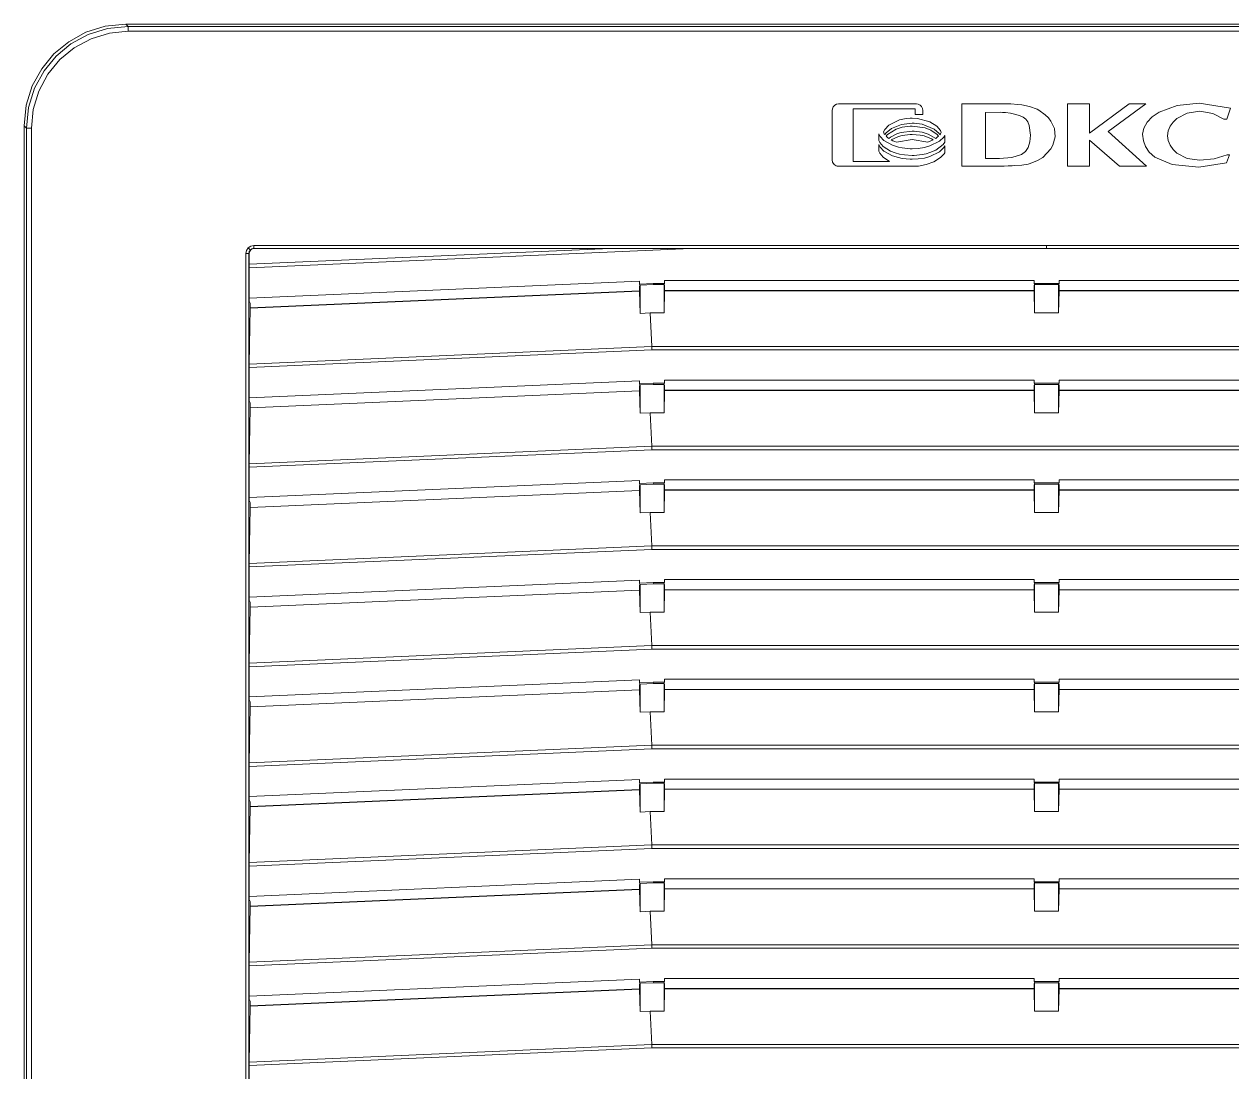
# Model space of a CAD drawing. Header units: millimetres. Extents: x -6000 to 26000, y -6000 to 26000.
# Drawn here: x 102.59 to 119.43, y -3331.39 to -3316.78 of the extents above; entities that cross this region are included whole.
import ezdxf

# ---------------------------------------------------------------- set-up
doc = ezdxf.new("R2010")
doc.units = ezdxf.units.MM
doc.header["$MEASUREMENT"] = 0
doc.layers.add('Чертеж и Рисунок_Ном._пера__7', color=7, linetype='Continuous', lineweight=15)

msp = doc.modelspace()

# ---------------------------------------------------------------- linework, layer by layer
at = {"layer": 'Чертеж и Рисунок_Ном._пера__7', "color": 7, "linetype": 'Continuous', "lineweight": 15}
for p, q in [((104.035, -3316.81), (104.004, -3316.779)), ((129.683, -3316.779), (104.004, -3316.779)), ((104.035, -3316.81), (104.035, -3316.879)), ((129.652, -3316.81), (104.035, -3316.81)), ((129.652, -3316.879), (104.035, -3316.879)), ((113.853, -3317.983), (113.853, -3318.67)), ((115.028, -3317.892), (113.943, -3317.892)), ((114.145, -3317.961), (115.009, -3317.961)), ((114.145, -3318.693), (114.145, -3317.961)), ((115.009, -3317.961), (115.009, -3318.041)), ((115.118, -3318.041), (115.118, -3317.983)), ((116.248, -3317.889), (115.662, -3317.892)), ((115.662, -3317.892), (115.662, -3318.762)), ((117.133, -3317.892), (117.133, -3318.762)), ((117.441, -3317.892), (117.133, -3317.892)), ((117.441, -3318.3), (117.441, -3317.892)), ((117.993, -3317.892), (117.441, -3318.3)), ((117.702, -3318.277), (118.227, -3317.892)), ((118.227, -3317.892), (117.993, -3317.892)), ((119.409, -3317.953), (118.973, -3317.88)), ((119.357, -3318.103), (119.409, -3317.953)), ((115.009, -3318.041), (115.118, -3318.041)), ((116.205, -3318.009), (115.99, -3318.012)), ((115.99, -3318.012), (115.99, -3318.654)), ((119.317, -3318.103), (119.357, -3318.103)), ((102.586, -3318.197), (102.617, -3318.228)), ((102.586, -3343.876), (102.586, -3318.197)), ((102.617, -3318.228), (102.617, -3343.845)), ((102.687, -3318.228), (102.617, -3318.228)), ((102.687, -3318.228), (102.687, -3343.845)), ((114.505, -3318.309), (114.505, -3318.402)), ((115.426, -3318.423), (115.426, -3318.33)), ((118.239, -3318.762), (117.702, -3318.277)), ((114.505, -3318.457), (114.505, -3318.553)), ((114.753, -3318.426), (114.97, -3318.388)), ((114.97, -3318.388), (115.186, -3318.426)), ((115.186, -3318.426), (115.264, -3318.394)), ((115.426, -3318.574), (115.426, -3318.478)), ((117.444, -3318.396), (117.861, -3318.762)), ((117.444, -3318.762), (117.444, -3318.396)), ((115.99, -3318.654), (116.186, -3318.651)), ((119.354, -3318.712), (119.393, -3318.601)), ((119.393, -3318.601), (119.36, -3318.601)), ((113.943, -3318.762), (115.028, -3318.762)), ((114.654, -3318.694), (114.145, -3318.693)), ((115.662, -3318.762), (116.218, -3318.758)), ((116.218, -3318.758), (116.223, -3318.758)), ((117.133, -3318.762), (117.444, -3318.762)), ((117.861, -3318.762), (118.239, -3318.762)), ((118.969, -3318.773), (119.354, -3318.712)), ((105.679, -3342.095), (105.679, -3319.978)), ((105.72, -3319.978), (105.679, -3319.978)), ((105.72, -3342.095), (105.72, -3319.978)), ((105.72, -3319.978), (105.725, -3319.978)), ((111.885, -3319.909), (105.722, -3320.178)), ((110.758, -3319.909), (105.722, -3320.129)), ((105.725, -3319.978), (105.722, -3320.129)), ((105.79, -3319.867), (116.844, -3319.867)), ((105.79, -3319.909), (105.79, -3319.867)), ((116.844, -3319.909), (105.79, -3319.909)), ((116.844, -3319.867), (127.898, -3319.867)), ((116.844, -3319.867), (116.844, -3319.909)), ((116.844, -3319.909), (127.898, -3319.909)), ((105.722, -3320.178), (105.722, -3320.6)), ((105.722, -3320.6), (111.169, -3320.362)), ((111.169, -3320.362), (111.169, -3320.404)), ((111.516, -3320.354), (116.67, -3320.354)), ((111.516, -3320.396), (111.516, -3320.354)), ((116.67, -3320.354), (116.67, -3320.396)), ((117.018, -3320.354), (122.171, -3320.354)), ((117.018, -3320.354), (117.018, -3320.396)), ((105.736, -3320.74), (111.169, -3320.503)), ((111.169, -3320.501), (105.737, -3320.738)), ((111.169, -3320.404), (111.359, -3320.396)), ((111.169, -3320.404), (111.173, -3320.423)), ((111.169, -3320.433), (111.173, -3320.423)), ((111.169, -3320.501), (111.169, -3320.433)), ((111.169, -3320.503), (111.169, -3320.501)), ((111.169, -3320.503), (111.175, -3320.814)), ((111.175, -3320.421), (111.173, -3320.423)), ((111.36, -3320.413), (111.175, -3320.421)), ((111.175, -3320.421), (111.175, -3320.814)), ((111.359, -3320.396), (111.516, -3320.396)), ((111.36, -3320.413), (111.359, -3320.396)), ((111.508, -3320.413), (111.36, -3320.413)), ((111.508, -3320.413), (111.516, -3320.396)), ((111.508, -3320.413), (111.51, -3320.413)), ((111.51, -3320.808), (111.51, -3320.413)), ((111.51, -3320.413), (111.516, -3320.425)), ((111.516, -3320.497), (111.51, -3320.808)), ((111.516, -3320.425), (111.516, -3320.495)), ((111.516, -3320.495), (111.516, -3320.497)), ((111.516, -3320.495), (116.67, -3320.495)), ((116.671, -3320.497), (111.516, -3320.497)), ((116.67, -3320.396), (117.018, -3320.396)), ((116.67, -3320.396), (116.678, -3320.413)), ((116.67, -3320.425), (116.676, -3320.413)), ((116.67, -3320.495), (116.67, -3320.425)), ((116.671, -3320.497), (116.67, -3320.495)), ((116.676, -3320.808), (116.671, -3320.497)), ((116.676, -3320.413), (116.676, -3320.808)), ((116.678, -3320.413), (116.676, -3320.413)), ((116.678, -3320.413), (117.009, -3320.413)), ((117.009, -3320.413), (117.018, -3320.396)), ((117.009, -3320.413), (117.012, -3320.413)), ((117.012, -3320.808), (117.012, -3320.413)), ((117.018, -3320.425), (117.012, -3320.413)), ((117.017, -3320.497), (117.012, -3320.808)), ((122.172, -3320.497), (117.017, -3320.497)), ((117.018, -3320.425), (117.018, -3320.495)), ((117.018, -3320.495), (117.018, -3320.495)), ((117.018, -3320.495), (122.171, -3320.495)), ((105.722, -3320.6), (105.722, -3320.642)), ((105.722, -3320.642), (105.737, -3320.67)), ((105.737, -3320.67), (105.737, -3320.738)), ((105.736, -3320.74), (105.722, -3321.52)), ((105.737, -3320.738), (105.736, -3320.74)), ((111.317, -3320.808), (111.175, -3320.814)), ((111.317, -3320.808), (111.337, -3321.274)), ((111.51, -3320.808), (111.317, -3320.808)), ((117.012, -3320.808), (116.676, -3320.808)), ((111.337, -3321.274), (105.722, -3321.52)), ((111.338, -3321.324), (105.722, -3321.569)), ((122.351, -3321.274), (111.337, -3321.274)), ((122.35, -3321.324), (111.338, -3321.324)), ((105.722, -3321.569), (105.722, -3321.991)), ((105.722, -3321.991), (111.169, -3321.753)), ((111.169, -3321.753), (111.169, -3321.795)), ((111.169, -3321.795), (111.359, -3321.787)), ((111.169, -3321.795), (111.173, -3321.814)), ((111.169, -3321.824), (111.173, -3321.814)), ((111.169, -3321.892), (111.169, -3321.824)), ((111.175, -3321.812), (111.173, -3321.814)), ((111.36, -3321.804), (111.175, -3321.812)), ((111.175, -3321.812), (111.175, -3322.205)), ((111.359, -3321.787), (111.516, -3321.787)), ((111.36, -3321.804), (111.359, -3321.787)), ((111.508, -3321.804), (111.36, -3321.804)), ((111.508, -3321.804), (111.516, -3321.787)), ((111.508, -3321.804), (111.51, -3321.804)), ((111.51, -3322.199), (111.51, -3321.804)), ((111.51, -3321.804), (111.516, -3321.816)), ((111.516, -3321.745), (116.67, -3321.745)), ((111.516, -3321.787), (111.516, -3321.745)), ((111.516, -3321.816), (111.516, -3321.886)), ((116.67, -3321.745), (116.67, -3321.787)), ((116.67, -3321.787), (117.018, -3321.787)), ((116.67, -3321.787), (116.678, -3321.804)), ((116.67, -3321.816), (116.676, -3321.804)), ((116.67, -3321.886), (116.67, -3321.816)), ((116.676, -3321.804), (116.676, -3322.199)), ((116.678, -3321.804), (116.676, -3321.804)), ((116.678, -3321.804), (117.009, -3321.804)), ((117.009, -3321.804), (117.018, -3321.787)), ((117.009, -3321.804), (117.012, -3321.804)), ((117.018, -3321.816), (117.012, -3321.804)), ((117.012, -3322.199), (117.012, -3321.804)), ((117.018, -3321.745), (122.171, -3321.745)), ((117.018, -3321.745), (117.018, -3321.787)), ((117.018, -3321.816), (117.018, -3321.886)), ((105.722, -3321.991), (105.722, -3322.033)), ((105.722, -3322.033), (105.737, -3322.061)), ((105.736, -3322.131), (111.169, -3321.894)), ((111.169, -3321.892), (105.737, -3322.129)), ((111.169, -3321.894), (111.169, -3321.892)), ((111.169, -3321.894), (111.175, -3322.205)), ((111.516, -3321.888), (111.51, -3322.199)), ((111.516, -3321.886), (111.516, -3321.888)), ((111.516, -3321.886), (116.67, -3321.886)), ((116.671, -3321.888), (111.516, -3321.888)), ((116.671, -3321.888), (116.67, -3321.886)), ((116.676, -3322.199), (116.671, -3321.888)), ((117.017, -3321.888), (117.012, -3322.199)), ((122.172, -3321.888), (117.017, -3321.888)), ((117.018, -3321.886), (117.018, -3321.886)), ((117.018, -3321.886), (122.171, -3321.886)), ((105.736, -3322.131), (105.722, -3322.911)), ((105.737, -3322.129), (105.736, -3322.131)), ((105.737, -3322.061), (105.737, -3322.129)), ((111.317, -3322.199), (111.175, -3322.205)), ((111.317, -3322.199), (111.337, -3322.665)), ((111.51, -3322.199), (111.317, -3322.199)), ((117.012, -3322.199), (116.676, -3322.199)), ((111.337, -3322.665), (105.722, -3322.911)), ((111.338, -3322.715), (105.722, -3322.96)), ((111.337, -3322.665), (122.351, -3322.665)), ((122.35, -3322.715), (111.338, -3322.715)), ((105.722, -3322.96), (105.722, -3323.382)), ((105.722, -3323.382), (111.169, -3323.144)), ((111.169, -3323.144), (111.169, -3323.186)), ((111.169, -3323.186), (111.359, -3323.178)), ((111.169, -3323.186), (111.173, -3323.205)), ((111.169, -3323.215), (111.173, -3323.205)), ((111.169, -3323.283), (111.169, -3323.215)), ((111.175, -3323.203), (111.173, -3323.205)), ((111.36, -3323.195), (111.175, -3323.203)), ((111.175, -3323.203), (111.175, -3323.596)), ((111.359, -3323.178), (111.516, -3323.178)), ((111.36, -3323.195), (111.359, -3323.178)), ((111.508, -3323.195), (111.36, -3323.195)), ((111.508, -3323.195), (111.516, -3323.178)), ((111.508, -3323.195), (111.51, -3323.195)), ((111.51, -3323.59), (111.51, -3323.195)), ((111.51, -3323.195), (111.516, -3323.207)), ((111.516, -3323.136), (116.67, -3323.136)), ((111.516, -3323.178), (111.516, -3323.136)), ((111.516, -3323.207), (111.516, -3323.277)), ((116.67, -3323.136), (116.67, -3323.178)), ((116.67, -3323.178), (117.018, -3323.178)), ((116.67, -3323.178), (116.678, -3323.195)), ((116.67, -3323.207), (116.676, -3323.195)), ((116.67, -3323.277), (116.67, -3323.207)), ((116.676, -3323.195), (116.676, -3323.59)), ((116.678, -3323.195), (116.676, -3323.195)), ((116.678, -3323.195), (117.009, -3323.195)), ((117.009, -3323.195), (117.018, -3323.178)), ((117.009, -3323.195), (117.012, -3323.195)), ((117.012, -3323.59), (117.012, -3323.195)), ((117.018, -3323.207), (117.012, -3323.195)), ((117.018, -3323.136), (122.171, -3323.136)), ((117.018, -3323.136), (117.018, -3323.178)), ((117.018, -3323.207), (117.018, -3323.277)), ((105.722, -3323.382), (105.722, -3323.424)), ((105.736, -3323.522), (111.169, -3323.285)), ((111.169, -3323.283), (105.737, -3323.52)), ((111.169, -3323.285), (111.169, -3323.283)), ((111.169, -3323.285), (111.175, -3323.596)), ((111.516, -3323.279), (111.51, -3323.59)), ((111.516, -3323.277), (111.516, -3323.279)), ((111.516, -3323.277), (116.67, -3323.277)), ((116.671, -3323.279), (111.516, -3323.279)), ((116.671, -3323.279), (116.67, -3323.277)), ((116.676, -3323.59), (116.671, -3323.279)), ((117.017, -3323.279), (117.012, -3323.59)), ((122.172, -3323.279), (117.017, -3323.279)), ((117.018, -3323.277), (117.018, -3323.277)), ((117.018, -3323.277), (122.171, -3323.277)), ((105.722, -3323.424), (105.737, -3323.452)), ((105.736, -3323.522), (105.722, -3324.302)), ((105.737, -3323.52), (105.736, -3323.522)), ((105.737, -3323.452), (105.737, -3323.52)), ((111.317, -3323.59), (111.175, -3323.596)), ((111.317, -3323.59), (111.337, -3324.056)), ((111.51, -3323.59), (111.317, -3323.59)), ((117.012, -3323.59), (116.676, -3323.59)), ((111.337, -3324.056), (105.722, -3324.302)), ((122.351, -3324.056), (111.337, -3324.056)), ((111.338, -3324.106), (105.722, -3324.351)), ((122.35, -3324.106), (111.338, -3324.106)), ((105.722, -3324.351), (105.722, -3324.773)), ((105.722, -3324.773), (111.169, -3324.535)), ((111.169, -3324.535), (111.169, -3324.577)), ((111.169, -3324.577), (111.359, -3324.569)), ((111.359, -3324.569), (111.516, -3324.569)), ((111.36, -3324.586), (111.359, -3324.569)), ((111.508, -3324.586), (111.516, -3324.569)), ((111.516, -3324.527), (116.67, -3324.527)), ((111.516, -3324.569), (111.516, -3324.527)), ((116.67, -3324.527), (116.67, -3324.569)), ((116.67, -3324.569), (117.018, -3324.569)), ((116.67, -3324.569), (116.678, -3324.586)), ((117.009, -3324.586), (117.018, -3324.569)), ((117.018, -3324.527), (122.171, -3324.527)), ((117.018, -3324.527), (117.018, -3324.569)), ((105.736, -3324.913), (111.169, -3324.676)), ((111.169, -3324.674), (105.737, -3324.911)), ((111.169, -3324.577), (111.173, -3324.596)), ((111.169, -3324.606), (111.173, -3324.596)), ((111.169, -3324.674), (111.169, -3324.606)), ((111.169, -3324.676), (111.169, -3324.674)), ((111.169, -3324.676), (111.175, -3324.987)), ((111.175, -3324.594), (111.173, -3324.596)), ((111.36, -3324.586), (111.175, -3324.594)), ((111.175, -3324.594), (111.175, -3324.987)), ((111.508, -3324.586), (111.36, -3324.586)), ((111.508, -3324.586), (111.51, -3324.586)), ((111.51, -3324.981), (111.51, -3324.586)), ((111.51, -3324.586), (111.516, -3324.598)), ((111.516, -3324.67), (111.51, -3324.981)), ((111.516, -3324.598), (111.516, -3324.668)), ((111.516, -3324.668), (111.516, -3324.67)), ((111.516, -3324.668), (116.67, -3324.668)), ((116.671, -3324.67), (111.516, -3324.67)), ((116.67, -3324.598), (116.676, -3324.586)), ((116.67, -3324.668), (116.67, -3324.598)), ((116.671, -3324.67), (116.67, -3324.668)), ((116.676, -3324.981), (116.671, -3324.67)), ((116.676, -3324.586), (116.676, -3324.981)), ((116.678, -3324.586), (116.676, -3324.586)), ((116.678, -3324.586), (117.009, -3324.586)), ((117.009, -3324.586), (117.012, -3324.586)), ((117.012, -3324.981), (117.012, -3324.586)), ((117.018, -3324.598), (117.012, -3324.586)), ((117.017, -3324.67), (117.012, -3324.981)), ((122.172, -3324.67), (117.017, -3324.67)), ((117.018, -3324.598), (117.018, -3324.668)), ((117.018, -3324.668), (117.018, -3324.668)), ((117.018, -3324.668), (122.171, -3324.668)), ((105.722, -3324.773), (105.722, -3324.815)), ((105.722, -3324.815), (105.737, -3324.843)), ((105.737, -3324.843), (105.737, -3324.911)), ((105.736, -3324.913), (105.722, -3325.693)), ((105.737, -3324.911), (105.736, -3324.913)), ((111.317, -3324.981), (111.175, -3324.987)), ((111.317, -3324.981), (111.337, -3325.447)), ((111.51, -3324.981), (111.317, -3324.981)), ((117.012, -3324.981), (116.676, -3324.981)), ((111.337, -3325.447), (105.722, -3325.693)), ((111.338, -3325.497), (105.722, -3325.742)), ((122.351, -3325.447), (111.337, -3325.447)), ((122.35, -3325.497), (111.338, -3325.497)), ((105.722, -3325.742), (105.722, -3326.164)), ((111.516, -3325.918), (116.67, -3325.918)), ((111.516, -3325.96), (111.516, -3325.918)), ((116.67, -3325.918), (116.67, -3325.96)), ((117.018, -3325.918), (122.171, -3325.918)), ((117.018, -3325.918), (117.018, -3325.96)), ((105.722, -3326.164), (111.169, -3325.926)), ((105.736, -3326.304), (111.169, -3326.067)), ((111.169, -3326.065), (105.737, -3326.302)), ((111.169, -3325.926), (111.169, -3325.968)), ((111.169, -3325.968), (111.359, -3325.96)), ((111.169, -3325.968), (111.173, -3325.987)), ((111.169, -3325.997), (111.173, -3325.987)), ((111.169, -3326.065), (111.169, -3325.997)), ((111.169, -3326.067), (111.169, -3326.065)), ((111.169, -3326.067), (111.175, -3326.378)), ((111.175, -3325.985), (111.173, -3325.987)), ((111.36, -3325.977), (111.175, -3325.985)), ((111.175, -3325.985), (111.175, -3326.378)), ((111.359, -3325.96), (111.516, -3325.96)), ((111.36, -3325.977), (111.359, -3325.96)), ((111.508, -3325.977), (111.36, -3325.977)), ((111.508, -3325.977), (111.516, -3325.96)), ((111.508, -3325.977), (111.51, -3325.977)), ((111.51, -3326.372), (111.51, -3325.977)), ((111.51, -3325.977), (111.516, -3325.989)), ((111.516, -3326.061), (111.51, -3326.372)), ((111.516, -3325.989), (111.516, -3326.059)), ((111.516, -3326.059), (111.516, -3326.061)), ((111.516, -3326.059), (116.67, -3326.059)), ((116.671, -3326.061), (111.516, -3326.061)), ((116.67, -3325.96), (117.018, -3325.96)), ((116.67, -3325.96), (116.678, -3325.977)), ((116.67, -3325.989), (116.676, -3325.977)), ((116.67, -3326.059), (116.67, -3325.989)), ((116.671, -3326.061), (116.67, -3326.059)), ((116.676, -3326.372), (116.671, -3326.061)), ((116.676, -3325.977), (116.676, -3326.372)), ((116.678, -3325.977), (116.676, -3325.977)), ((116.678, -3325.977), (117.009, -3325.977)), ((117.009, -3325.977), (117.018, -3325.96)), ((117.009, -3325.977), (117.012, -3325.977)), ((117.012, -3326.372), (117.012, -3325.977)), ((117.018, -3325.989), (117.012, -3325.977)), ((117.017, -3326.061), (117.012, -3326.372)), ((122.172, -3326.061), (117.017, -3326.061)), ((117.018, -3325.989), (117.018, -3326.059)), ((117.018, -3326.059), (117.018, -3326.059)), ((117.018, -3326.059), (122.171, -3326.059)), ((105.722, -3326.164), (105.722, -3326.206)), ((105.722, -3326.206), (105.737, -3326.234)), ((105.737, -3326.234), (105.737, -3326.302)), ((105.736, -3326.304), (105.722, -3327.084)), ((105.737, -3326.302), (105.736, -3326.304)), ((111.317, -3326.372), (111.175, -3326.378)), ((111.317, -3326.372), (111.337, -3326.838)), ((111.51, -3326.372), (111.317, -3326.372)), ((117.012, -3326.372), (116.676, -3326.372)), ((111.337, -3326.838), (105.722, -3327.084)), ((111.338, -3326.888), (105.722, -3327.133)), ((122.351, -3326.838), (111.337, -3326.838)), ((122.35, -3326.888), (111.338, -3326.888)), ((105.722, -3327.133), (105.722, -3327.555)), ((105.722, -3327.555), (111.169, -3327.317)), ((111.169, -3327.317), (111.169, -3327.359)), ((111.169, -3327.359), (111.359, -3327.351)), ((111.169, -3327.359), (111.173, -3327.378)), ((111.169, -3327.388), (111.173, -3327.378)), ((111.169, -3327.456), (111.169, -3327.388)), ((111.175, -3327.376), (111.173, -3327.378)), ((111.36, -3327.368), (111.175, -3327.376)), ((111.175, -3327.376), (111.175, -3327.769)), ((111.359, -3327.351), (111.516, -3327.351)), ((111.36, -3327.368), (111.359, -3327.351)), ((111.508, -3327.368), (111.36, -3327.368)), ((111.508, -3327.368), (111.516, -3327.351)), ((111.508, -3327.368), (111.51, -3327.368)), ((111.51, -3327.763), (111.51, -3327.368)), ((111.51, -3327.368), (111.516, -3327.38)), ((111.516, -3327.309), (116.67, -3327.309)), ((111.516, -3327.351), (111.516, -3327.309)), ((111.516, -3327.38), (111.516, -3327.45)), ((116.67, -3327.309), (116.67, -3327.351)), ((116.67, -3327.351), (117.018, -3327.351)), ((116.67, -3327.351), (116.678, -3327.368)), ((116.67, -3327.38), (116.676, -3327.368)), ((116.67, -3327.45), (116.67, -3327.38)), ((116.676, -3327.368), (116.676, -3327.763)), ((116.678, -3327.368), (116.676, -3327.368)), ((116.678, -3327.368), (117.009, -3327.368)), ((117.009, -3327.368), (117.018, -3327.351)), ((117.009, -3327.368), (117.012, -3327.368)), ((117.012, -3327.763), (117.012, -3327.368)), ((117.018, -3327.38), (117.012, -3327.368)), ((117.018, -3327.309), (122.171, -3327.309)), ((117.018, -3327.309), (117.018, -3327.351)), ((117.018, -3327.38), (117.018, -3327.45)), ((105.722, -3327.555), (105.722, -3327.597)), ((105.722, -3327.597), (105.737, -3327.625)), ((105.736, -3327.695), (111.169, -3327.458)), ((111.169, -3327.456), (105.737, -3327.693)), ((111.169, -3327.458), (111.169, -3327.456)), ((111.169, -3327.458), (111.175, -3327.769)), ((111.516, -3327.452), (111.51, -3327.763)), ((111.516, -3327.45), (111.516, -3327.452)), ((111.516, -3327.45), (116.67, -3327.45)), ((116.671, -3327.452), (111.516, -3327.452)), ((116.671, -3327.452), (116.67, -3327.45)), ((116.676, -3327.763), (116.671, -3327.452)), ((117.017, -3327.452), (117.012, -3327.763)), ((122.172, -3327.452), (117.017, -3327.452)), ((117.018, -3327.45), (117.018, -3327.45)), ((117.018, -3327.45), (122.171, -3327.45)), ((105.736, -3327.695), (105.722, -3328.475)), ((105.737, -3327.693), (105.736, -3327.695)), ((105.737, -3327.625), (105.737, -3327.693)), ((111.317, -3327.763), (111.175, -3327.769)), ((111.317, -3327.763), (111.337, -3328.229)), ((111.51, -3327.763), (111.317, -3327.763)), ((117.012, -3327.763), (116.676, -3327.763)), ((111.337, -3328.229), (105.722, -3328.475)), ((122.351, -3328.229), (111.337, -3328.229)), ((111.338, -3328.279), (105.722, -3328.524)), ((122.35, -3328.279), (111.338, -3328.279)), ((105.722, -3328.524), (105.722, -3328.946)), ((105.722, -3328.946), (111.169, -3328.708)), ((111.169, -3328.708), (111.169, -3328.75)), ((111.169, -3328.75), (111.359, -3328.742)), ((111.169, -3328.75), (111.173, -3328.769)), ((111.169, -3328.779), (111.173, -3328.769)), ((111.169, -3328.847), (111.169, -3328.779)), ((111.175, -3328.767), (111.173, -3328.769)), ((111.36, -3328.759), (111.175, -3328.767)), ((111.175, -3328.767), (111.175, -3329.16)), ((111.359, -3328.742), (111.516, -3328.742)), ((111.36, -3328.759), (111.359, -3328.742)), ((111.508, -3328.759), (111.36, -3328.759)), ((111.508, -3328.759), (111.516, -3328.742)), ((111.508, -3328.759), (111.51, -3328.759)), ((111.51, -3329.154), (111.51, -3328.759)), ((111.51, -3328.759), (111.516, -3328.771)), ((111.516, -3328.7), (116.67, -3328.7)), ((111.516, -3328.742), (111.516, -3328.7)), ((111.516, -3328.771), (111.516, -3328.841)), ((116.67, -3328.7), (116.67, -3328.742)), ((116.67, -3328.742), (117.018, -3328.742)), ((116.67, -3328.742), (116.678, -3328.759)), ((116.67, -3328.771), (116.676, -3328.759)), ((116.67, -3328.841), (116.67, -3328.771)), ((116.676, -3328.759), (116.676, -3329.154)), ((116.678, -3328.759), (116.676, -3328.759)), ((116.678, -3328.759), (117.009, -3328.759)), ((117.009, -3328.759), (117.018, -3328.742)), ((117.009, -3328.759), (117.012, -3328.759)), ((117.012, -3329.154), (117.012, -3328.759)), ((117.018, -3328.771), (117.012, -3328.759)), ((117.018, -3328.7), (122.171, -3328.7)), ((117.018, -3328.7), (117.018, -3328.742)), ((117.018, -3328.771), (117.018, -3328.841)), ((105.722, -3328.946), (105.722, -3328.988)), ((105.736, -3329.086), (111.169, -3328.849)), ((111.169, -3328.847), (105.737, -3329.084)), ((111.169, -3328.849), (111.169, -3328.847)), ((111.169, -3328.849), (111.175, -3329.16)), ((111.516, -3328.843), (111.51, -3329.154)), ((111.516, -3328.841), (111.516, -3328.843)), ((111.516, -3328.841), (116.67, -3328.841)), ((116.671, -3328.843), (111.516, -3328.843)), ((116.671, -3328.843), (116.67, -3328.841)), ((116.676, -3329.154), (116.671, -3328.843)), ((117.017, -3328.843), (117.012, -3329.154)), ((122.172, -3328.843), (117.017, -3328.843)), ((117.018, -3328.841), (117.018, -3328.841)), ((117.018, -3328.841), (122.171, -3328.841)), ((105.722, -3328.988), (105.737, -3329.016)), ((105.736, -3329.086), (105.722, -3329.866)), ((105.737, -3329.084), (105.736, -3329.086)), ((105.737, -3329.016), (105.737, -3329.084)), ((111.317, -3329.154), (111.175, -3329.16)), ((111.317, -3329.154), (111.337, -3329.62)), ((111.51, -3329.154), (111.317, -3329.154)), ((117.012, -3329.154), (116.676, -3329.154)), ((111.337, -3329.62), (105.722, -3329.866)), ((122.351, -3329.62), (111.337, -3329.62)), ((111.338, -3329.67), (105.722, -3329.915)), ((122.35, -3329.67), (111.338, -3329.67)), ((105.722, -3329.915), (105.722, -3330.337)), ((105.722, -3330.337), (111.169, -3330.099)), ((111.169, -3330.099), (111.169, -3330.141)), ((111.516, -3330.091), (116.67, -3330.091)), ((111.516, -3330.133), (111.516, -3330.091)), ((116.67, -3330.091), (116.67, -3330.133)), ((117.018, -3330.091), (122.171, -3330.091)), ((117.018, -3330.091), (117.018, -3330.133)), ((105.736, -3330.477), (111.169, -3330.24)), ((111.169, -3330.238), (105.737, -3330.475)), ((111.169, -3330.141), (111.359, -3330.133)), ((111.169, -3330.141), (111.173, -3330.16)), ((111.169, -3330.17), (111.173, -3330.16)), ((111.169, -3330.238), (111.169, -3330.17)), ((111.169, -3330.24), (111.169, -3330.238)), ((111.169, -3330.24), (111.175, -3330.551)), ((111.175, -3330.158), (111.173, -3330.16)), ((111.36, -3330.15), (111.175, -3330.158)), ((111.175, -3330.158), (111.175, -3330.551)), ((111.359, -3330.133), (111.516, -3330.133)), ((111.36, -3330.15), (111.359, -3330.133)), ((111.508, -3330.15), (111.36, -3330.15)), ((111.508, -3330.15), (111.516, -3330.133)), ((111.508, -3330.15), (111.51, -3330.15)), ((111.51, -3330.545), (111.51, -3330.15)), ((111.51, -3330.15), (111.516, -3330.162)), ((111.516, -3330.234), (111.51, -3330.545)), ((111.516, -3330.162), (111.516, -3330.232)), ((111.516, -3330.232), (111.516, -3330.234)), ((111.516, -3330.232), (116.67, -3330.232)), ((116.671, -3330.234), (111.516, -3330.234)), ((116.67, -3330.133), (117.018, -3330.133)), ((116.67, -3330.133), (116.678, -3330.15)), ((116.67, -3330.162), (116.676, -3330.15)), ((116.67, -3330.232), (116.67, -3330.162)), ((116.671, -3330.234), (116.67, -3330.232)), ((116.676, -3330.545), (116.671, -3330.234)), ((116.676, -3330.15), (116.676, -3330.545)), ((116.678, -3330.15), (116.676, -3330.15)), ((116.678, -3330.15), (117.009, -3330.15)), ((117.009, -3330.15), (117.018, -3330.133)), ((117.009, -3330.15), (117.012, -3330.15)), ((117.012, -3330.545), (117.012, -3330.15)), ((117.018, -3330.162), (117.012, -3330.15)), ((117.017, -3330.234), (117.012, -3330.545)), ((122.172, -3330.234), (117.017, -3330.234)), ((117.018, -3330.162), (117.018, -3330.232)), ((117.018, -3330.232), (117.018, -3330.232)), ((117.018, -3330.232), (122.171, -3330.232)), ((105.722, -3330.337), (105.722, -3330.379)), ((105.722, -3330.379), (105.737, -3330.407)), ((105.737, -3330.407), (105.737, -3330.475)), ((105.736, -3330.477), (105.722, -3331.257)), ((105.737, -3330.475), (105.736, -3330.477)), ((111.317, -3330.545), (111.175, -3330.551)), ((111.317, -3330.545), (111.337, -3331.011)), ((111.51, -3330.545), (111.317, -3330.545)), ((117.012, -3330.545), (116.676, -3330.545)), ((111.337, -3331.011), (105.722, -3331.257)), ((111.338, -3331.061), (105.722, -3331.306)), ((122.351, -3331.011), (111.337, -3331.011)), ((122.35, -3331.061), (111.338, -3331.061)), ((105.722, -3331.306), (105.722, -3331.728))]:
    msp.add_line(p, q, dxfattribs=at)
at = {"layer": 'Чертеж и Рисунок_Ном._пера__7', "color": 7, "linetype": 'Continuous', "lineweight": 15, "flags": 128}
for points in [[(104.004, -3316.779), (103.716, -3316.808), (103.448, -3316.893), (103.207, -3317.024), (103.001, -3317.194), (102.831, -3317.4), (102.7, -3317.64), (102.616, -3317.909), (102.586, -3318.197)], [(102.617, -3318.228), (102.647, -3317.94), (102.731, -3317.671), (102.863, -3317.431), (103.032, -3317.225), (103.238, -3317.055), (103.479, -3316.924), (103.747, -3316.839), (104.035, -3316.81)], [(104.035, -3316.879), (103.775, -3316.905), (103.519, -3316.982), (103.284, -3317.108), (103.082, -3317.274), (102.915, -3317.477), (102.789, -3317.712), (102.712, -3317.968), (102.687, -3318.228)], [(113.943, -3317.892), (113.915, -3317.896), (113.89, -3317.909), (113.869, -3317.931), (113.856, -3317.959), (113.853, -3317.983)], [(115.118, -3317.983), (115.114, -3317.955), (115.101, -3317.93), (115.079, -3317.908), (115.052, -3317.895), (115.028, -3317.892)], [(116.736, -3317.979), (116.712, -3317.965), (116.606, -3317.927), (116.497, -3317.905), (116.442, -3317.898), (116.345, -3317.891), (116.248, -3317.889)], [(116.586, -3318.73), (116.613, -3318.723), (116.717, -3318.682), (116.791, -3318.637), (116.904, -3318.52), (116.933, -3318.467), (116.964, -3318.35), (116.952, -3318.233), (116.905, -3318.134), (116.869, -3318.086), (116.826, -3318.044), (116.736, -3317.979)], [(118.973, -3317.88), (118.666, -3317.915), (118.415, -3318.008), (118.318, -3318.073), (118.245, -3318.146), (118.199, -3318.228), (118.183, -3318.315)], [(118.53, -3318.336), (118.539, -3318.268), (118.565, -3318.203), (118.607, -3318.146), (118.662, -3318.095), (118.805, -3318.021), (118.981, -3317.994)], [(118.981, -3317.994), (119.164, -3318.024), (119.317, -3318.103)], [(114.97, -3318.089), (114.942, -3318.09), (114.887, -3318.094), (114.791, -3318.115), (114.644, -3318.188), (114.588, -3318.248), (114.57, -3318.282)], [(114.589, -3318.318), (114.606, -3318.296), (114.68, -3318.234), (114.822, -3318.177), (114.97, -3318.16)], [(115.374, -3318.289), (115.362, -3318.264), (115.314, -3318.204), (115.216, -3318.14), (115.042, -3318.093), (114.97, -3318.089)], [(114.97, -3318.16), (114.998, -3318.16), (115.109, -3318.175), (115.274, -3318.243), (115.344, -3318.306), (115.354, -3318.321)], [(116.339, -3318.021), (116.271, -3318.013), (116.229, -3318.01), (116.205, -3318.009)], [(116.619, -3318.326), (116.603, -3318.191), (116.583, -3318.143), (116.553, -3318.105), (116.516, -3318.077), (116.466, -3318.054), (116.339, -3318.021)], [(114.97, -3318.516), (114.942, -3318.516), (114.831, -3318.505), (114.777, -3318.494), (114.695, -3318.468), (114.576, -3318.402), (114.525, -3318.347), (114.505, -3318.309)], [(114.57, -3318.282), (114.575, -3318.295), (114.581, -3318.307), (114.589, -3318.318)], [(114.97, -3318.201), (114.942, -3318.202), (114.832, -3318.216), (114.748, -3318.242), (114.623, -3318.319), (114.605, -3318.339)], [(114.605, -3318.339), (114.614, -3318.349), (114.624, -3318.359), (114.642, -3318.373)], [(114.642, -3318.373), (114.665, -3318.356), (114.765, -3318.306), (114.818, -3318.29), (114.97, -3318.272)], [(114.97, -3318.317), (114.942, -3318.318), (114.832, -3318.332), (114.778, -3318.347), (114.676, -3318.394)], [(115.337, -3318.34), (115.318, -3318.32), (115.229, -3318.258), (115.15, -3318.227), (114.97, -3318.201)], [(114.97, -3318.272), (114.998, -3318.273), (115.109, -3318.287), (115.193, -3318.313), (115.298, -3318.373)], [(115.264, -3318.394), (115.24, -3318.38), (115.136, -3318.339), (115.081, -3318.326), (114.97, -3318.317)], [(115.426, -3318.33), (115.411, -3318.354), (115.349, -3318.413), (115.217, -3318.478), (115.139, -3318.499), (115.055, -3318.512), (114.97, -3318.516)], [(115.298, -3318.373), (115.31, -3318.365), (115.32, -3318.356), (115.337, -3318.34)], [(115.354, -3318.321), (115.362, -3318.31), (115.368, -3318.3), (115.374, -3318.289)], [(116.186, -3318.651), (116.358, -3318.639), (116.495, -3318.597), (116.548, -3318.555), (116.586, -3318.5), (116.611, -3318.422), (116.619, -3318.326)], [(118.183, -3318.315), (118.193, -3318.406), (118.222, -3318.488), (118.276, -3318.567), (118.353, -3318.634), (118.595, -3318.735), (118.969, -3318.773)], [(118.981, -3318.678), (118.805, -3318.651), (118.662, -3318.578), (118.607, -3318.527), (118.565, -3318.469), (118.539, -3318.404), (118.53, -3318.336)], [(114.505, -3318.402), (114.517, -3318.428), (114.564, -3318.485), (114.668, -3318.55), (114.73, -3318.573), (114.794, -3318.591), (114.86, -3318.602), (114.97, -3318.609)], [(114.97, -3318.664), (114.942, -3318.663), (114.831, -3318.652), (114.777, -3318.641), (114.695, -3318.615), (114.576, -3318.549), (114.525, -3318.495), (114.505, -3318.457)], [(114.676, -3318.394), (114.701, -3318.407), (114.727, -3318.417), (114.753, -3318.426)], [(114.97, -3318.609), (114.998, -3318.609), (115.109, -3318.598), (115.164, -3318.587), (115.217, -3318.571), (115.298, -3318.537), (115.402, -3318.459), (115.426, -3318.423)], [(115.426, -3318.478), (115.411, -3318.501), (115.349, -3318.561), (115.217, -3318.626), (115.139, -3318.647), (115.055, -3318.659), (114.97, -3318.664)], [(113.853, -3318.67), (113.86, -3318.706), (113.88, -3318.735), (113.908, -3318.754), (113.925, -3318.76), (113.943, -3318.762)], [(114.505, -3318.553), (114.517, -3318.579), (114.564, -3318.636), (114.654, -3318.694)], [(115.028, -3318.762), (115.056, -3318.76), (115.166, -3318.739), (115.27, -3318.698), (115.365, -3318.641), (115.417, -3318.589), (115.426, -3318.574)], [(119.36, -3318.601), (119.18, -3318.659), (118.981, -3318.678)], [(116.223, -3318.758), (116.251, -3318.758), (116.307, -3318.757), (116.362, -3318.754)], [(116.362, -3318.754), (116.39, -3318.753), (116.5, -3318.744), (116.586, -3318.73)], [(105.679, -3319.978), (105.687, -3319.936), (105.711, -3319.9)], [(105.711, -3319.9), (105.747, -3319.875), (105.79, -3319.867)], [(105.741, -3319.929), (105.732, -3319.921), (105.722, -3319.911), (105.711, -3319.9)], [(105.72, -3319.978), (105.725, -3319.952), (105.732, -3319.94), (105.741, -3319.929)], [(105.725, -3319.978), (105.73, -3319.953), (105.746, -3319.929), (105.757, -3319.92), (105.77, -3319.914), (105.783, -3319.91), (105.796, -3319.909)], [(105.741, -3319.929), (105.751, -3319.921), (105.763, -3319.914), (105.776, -3319.91), (105.79, -3319.909)], [(105.722, -3320.129), (105.722, -3320.139), (105.722, -3320.151), (105.722, -3320.164), (105.722, -3320.178)], [(111.338, -3321.324), (111.338, -3321.31), (111.337, -3321.297), (111.337, -3321.285), (111.337, -3321.274)], [(105.722, -3321.52), (105.722, -3321.53), (105.722, -3321.542), (105.722, -3321.555), (105.722, -3321.569)], [(111.338, -3322.715), (111.338, -3322.701), (111.337, -3322.688), (111.337, -3322.676), (111.337, -3322.665)], [(105.722, -3322.911), (105.722, -3322.921), (105.722, -3322.933), (105.722, -3322.946), (105.722, -3322.96)], [(111.338, -3324.106), (111.338, -3324.092), (111.337, -3324.079), (111.337, -3324.067), (111.337, -3324.056)], [(105.722, -3324.302), (105.722, -3324.312), (105.722, -3324.324), (105.722, -3324.337), (105.722, -3324.351)], [(111.338, -3325.497), (111.338, -3325.483), (111.337, -3325.47), (111.337, -3325.458), (111.337, -3325.447)], [(105.722, -3325.693), (105.722, -3325.703), (105.722, -3325.715), (105.722, -3325.728), (105.722, -3325.742)], [(111.338, -3326.888), (111.338, -3326.874), (111.337, -3326.861), (111.337, -3326.849), (111.337, -3326.838)], [(105.722, -3327.084), (105.722, -3327.094), (105.722, -3327.106), (105.722, -3327.119), (105.722, -3327.133)], [(111.338, -3328.279), (111.338, -3328.265), (111.337, -3328.252), (111.337, -3328.24), (111.337, -3328.229)], [(105.722, -3328.475), (105.722, -3328.485), (105.722, -3328.497), (105.722, -3328.51), (105.722, -3328.524)], [(111.338, -3329.67), (111.338, -3329.656), (111.337, -3329.643), (111.337, -3329.631), (111.337, -3329.62)], [(105.722, -3329.866), (105.722, -3329.876), (105.722, -3329.888), (105.722, -3329.901), (105.722, -3329.915)], [(111.338, -3331.061), (111.338, -3331.047), (111.337, -3331.034), (111.337, -3331.022), (111.337, -3331.011)], [(105.722, -3331.257), (105.722, -3331.267), (105.722, -3331.279), (105.722, -3331.292), (105.722, -3331.306)]]:
    msp.add_lwpolyline(points, dxfattribs=at)

doc.saveas('drawing.dxf')
